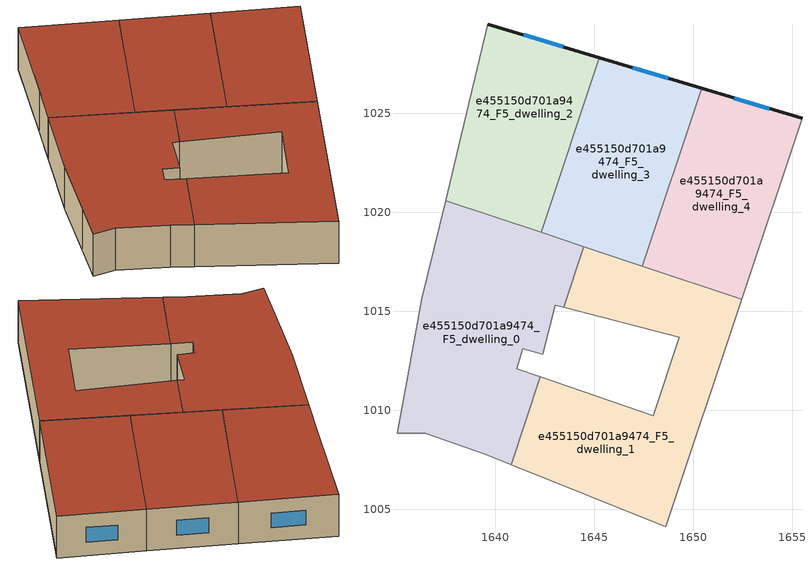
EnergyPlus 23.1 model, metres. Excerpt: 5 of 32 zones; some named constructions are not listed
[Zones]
e455150d701a9474_F5_dwelling_0
 floor to e455150d701a9474_F4_dwelling_0 (EU_floor_Construction): 1644.46,1018.26 1643.44,1015.21 1643.01,1015.32 1642.38,1012.85 1641.37,1013.11 1641.07,1012.11 1642.27,1011.69 1640.8,1007.26 1639.48,1007.79 1636.45,1008.85 1635.02,1008.84 1635.51,1011.46 1636.28,1015.64 1637.48,1020.59 z15
 wall to e455150d701a9474_F5_dwelling_1 (EU_wall_Construction): 1643.44,1015.21 1644.46,1018.26 / 1640.8,1007.26 1642.27,1011.69 z15:18
 wall adiabatic (EU_wall_Construction): 1642.27,1011.69 1641.07,1012.11 1641.37,1013.11 1642.38,1012.85 1643.01,1015.32 1643.44,1015.21 / 1637.48,1020.59 1636.28,1015.64 1635.51,1011.46 1635.02,1008.84 1636.45,1008.85 1639.48,1007.79 1640.8,1007.26 z15:18
 wall to e455150d701a9474_F5_dwelling_2 (EU_wall_Construction): 1642.3,1018.99 1637.48,1020.59 z15:18
 wall to e455150d701a9474_F5_dwelling_3 (EU_wall_Construction): 1644.46,1018.27 1642.3,1018.99 z15:18
 roof outside (EU_roof_Construction): 1640.8,1007.26 1642.27,1011.69 1641.07,1012.11 1641.37,1013.11 1642.38,1012.85 1643.01,1015.32 1643.44,1015.21 1644.46,1018.26 1637.48,1020.59 1636.28,1015.64 1635.51,1011.46 1635.02,1008.84 1636.45,1008.85 1639.48,1007.79 z18
e455150d701a9474_F5_dwelling_1
 floor to e455150d701a9474_F4_dwelling_1 (EU_floor_Construction): 1652.44,1015.61 1648.6,1004.11 1640.8,1007.26 1642.27,1011.69 1647.96,1009.73 1649.29,1013.7 1643.44,1015.21 1644.46,1018.26 z15
 wall adiabatic (EU_wall_Construction): 1643.44,1015.21 1649.29,1013.7 1647.96,1009.73 1642.27,1011.69 / 1640.8,1007.26 1648.6,1004.11 1652.44,1015.61 z15:18
 wall to e455150d701a9474_F5_dwelling_4 (EU_wall_Construction): 1652.44,1015.61 1647.41,1017.28 z15:18
 wall to e455150d701a9474_F5_dwelling_3 (EU_wall_Construction): 1647.41,1017.28 1644.46,1018.26 z15:18
 roof outside (EU_roof_Construction): 1648.6,1004.11 1652.44,1015.61 1644.46,1018.26 1643.44,1015.21 1649.29,1013.7 1647.96,1009.73 1642.27,1011.69 1640.8,1007.26 z18
e455150d701a9474_F5_dwelling_2
 floor to e455150d701a9474_F4_dwelling_2 (EU_floor_Construction): 1645.25,1027.82 1642.3,1018.99 1637.48,1020.59 1638.14,1023.37 1639.6,1029.52 z15
 wall outside (EU_wall_Construction): 1645.25,1027.82 1639.6,1029.52 z15:18
 wall adiabatic (EU_wall_Construction): 1639.6,1029.52 1638.14,1023.37 1637.48,1020.59 z15:18
 wall to e455150d701a9474_F5_dwelling_3 (EU_wall_Construction): 1642.3,1018.99 1645.25,1027.82 z15:18
 window (EU_Window_Construction): 1643.41,1028.37 1641.44,1028.96 z15.98:17.02
 roof outside (EU_roof_Construction): 1642.3,1018.99 1645.25,1027.82 1639.6,1029.52 1638.14,1023.37 1637.48,1020.59 z18
e455150d701a9474_F5_dwelling_3
 floor to e455150d701a9474_F4_dwelling_3 (EU_floor_Construction): 1650.41,1026.27 1647.41,1017.28 1642.3,1018.99 1645.25,1027.82 z15
 wall outside (EU_wall_Construction): 1650.41,1026.27 1645.25,1027.82 z15:18
 wall to e455150d701a9474_F5_dwelling_4 (EU_wall_Construction): 1647.41,1017.28 1650.41,1026.27 z15:18
 window (EU_Window_Construction): 1648.73,1026.78 1646.92,1027.32 z15.98:17.02
 roof outside (EU_roof_Construction): 1647.41,1017.28 1650.41,1026.27 1645.25,1027.82 1642.3,1018.99 z18
e455150d701a9474_F5_dwelling_4
 floor to e455150d701a9474_F4_dwelling_4 (EU_floor_Construction): 1655.48,1024.75 1652.44,1015.61 1647.41,1017.28 1650.41,1026.27 z15
 wall outside (EU_wall_Construction): 1655.48,1024.75 1650.41,1026.27 z15:18
 wall adiabatic (EU_wall_Construction): 1652.44,1015.61 1655.48,1024.75 z15:18
 window (EU_Window_Construction): 1653.83,1025.24 1652.06,1025.78 z15.98:17.02
 roof outside (EU_roof_Construction): 1652.44,1015.61 1655.48,1024.75 1650.41,1026.27 1647.41,1017.28 z18
[HVACTEMPLATE:THERMOSTAT] Constant Heating Setpoint=20; Constant Cooling Setpoint=50
EU_HeatOnly_e455150d701a9474_F0_dwelling_0; EU_HeatOnly_e455150d701a9474_F0_dwelling_1; EU_HeatOnly_e455150d701a9474_F0_dwelling_2; EU_HeatOnly_e455150d701a9474_F0_dwelling_3; EU_HeatOnly_e455150d701a9474_F0_dwelling_4; EU_HeatOnly_e455150d701a9474_F0_dwelling_5; EU_HeatOnly_e455150d701a9474_F1_dwelling_0; EU_HeatOnly_e455150d701a9474_F1_dwelling_1; EU_HeatOnly_e455150d701a9474_F1_dwelling_2; EU_HeatOnly_e455150d701a9474_F1_dwelling_3; EU_HeatOnly_e455150d701a9474_F1_dwelling_4; EU_HeatOnly_e455150d701a9474_F1_dwelling_5; EU_HeatOnly_e455150d701a9474_F2_dwelling_0; EU_HeatOnly_e455150d701a9474_F2_dwelling_1; EU_HeatOnly_e455150d701a9474_F2_dwelling_2; EU_HeatOnly_e455150d701a9474_F2_dwelling_3; EU_HeatOnly_e455150d701a9474_F2_dwelling_4; EU_HeatOnly_e455150d701a9474_F3_dwelling_0; EU_HeatOnly_e455150d701a9474_F3_dwelling_1; EU_HeatOnly_e455150d701a9474_F3_dwelling_2; EU_HeatOnly_e455150d701a9474_F3_dwelling_3; EU_HeatOnly_e455150d701a9474_F3_dwelling_4; EU_HeatOnly_e455150d701a9474_F4_dwelling_0; EU_HeatOnly_e455150d701a9474_F4_dwelling_1; EU_HeatOnly_e455150d701a9474_F4_dwelling_2; EU_HeatOnly_e455150d701a9474_F4_dwelling_3; EU_HeatOnly_e455150d701a9474_F4_dwelling_4; EU_HeatOnly_e455150d701a9474_F5_dwelling_0; EU_HeatOnly_e455150d701a9474_F5_dwelling_1; EU_HeatOnly_e455150d701a9474_F5_dwelling_2; EU_HeatOnly_e455150d701a9474_F5_dwelling_3; EU_HeatOnly_e455150d701a9474_F5_dwelling_4
[SCHEDULE:CONSTANT]
Name | Hourly Value
EU_AlwaysOn | 1
EU_CoolingOff | 0
[SCHEDULE:FILE] Column Number=1; Rows to Skip at Top=0; Number of Hours of Data=8760; Column Separator=Comma; Interpolate to Timestep=No; Minutes per Item=60; Adjust Schedule for Daylight Savings=Yes
Name | File
EU_Step8_GainSchedule_e455150d701a9474_F3_dwelling_1_f000 | ../../schedules/e455150d701a9474/e455150d701a9474_F3_dwelling_1_f000_gain.csv
EU_Step8_GainSchedule_e455150d701a9474_F3_dwelling_2_f000 | ../../schedules/e455150d701a9474/e455150d701a9474_F3_dwelling_2_f000_gain.csv
EU_Step8_GainSchedule_e455150d701a9474_F3_dwelling_3_f000 | ../../schedules/e455150d701a9474/e455150d701a9474_F3_dwelling_3_f000_gain.csv
EU_Step8_GainSchedule_e455150d701a9474_F3_dwelling_4_f000 | ../../schedules/e455150d701a9474/e455150d701a9474_F3_dwelling_4_f000_gain.csv
EU_Step8_GainSchedule_e455150d701a9474_F4_dwelling_0_f000 | ../../schedules/e455150d701a9474/e455150d701a9474_F4_dwelling_0_f000_gain.csv
EU_Step8_GainSchedule_e455150d701a9474_F4_dwelling_1_f000 | ../../schedules/e455150d701a9474/e455150d701a9474_F4_dwelling_1_f000_gain.csv
EU_Step8_GainSchedule_e455150d701a9474_F4_dwelling_2_f000 | ../../schedules/e455150d701a9474/e455150d701a9474_F4_dwelling_2_f000_gain.csv
EU_Step8_GainSchedule_e455150d701a9474_F4_dwelling_3_f000 | ../../schedules/e455150d701a9474/e455150d701a9474_F4_dwelling_3_f000_gain.csv
EU_Step8_GainSchedule_e455150d701a9474_F4_dwelling_4_f000 | ../../schedules/e455150d701a9474/e455150d701a9474_F4_dwelling_4_f000_gain.csv
EU_Step8_GainSchedule_e455150d701a9474_F5_dwelling_0_f000 | ../../schedules/e455150d701a9474/e455150d701a9474_F5_dwelling_0_f000_gain.csv
EU_Step8_GainSchedule_e455150d701a9474_F5_dwelling_1_f000 | ../../schedules/e455150d701a9474/e455150d701a9474_F5_dwelling_1_f000_gain.csv
EU_Step8_GainSchedule_e455150d701a9474_F5_dwelling_2_f000 | ../../schedules/e455150d701a9474/e455150d701a9474_F5_dwelling_2_f000_gain.csv
EU_Step8_GainSchedule_e455150d701a9474_F5_dwelling_3_f000 | ../../schedules/e455150d701a9474/e455150d701a9474_F5_dwelling_3_f000_gain.csv
EU_Step8_GainSchedule_e455150d701a9474_F5_dwelling_4_f000 | ../../schedules/e455150d701a9474/e455150d701a9474_F5_dwelling_4_f000_gain.csv
